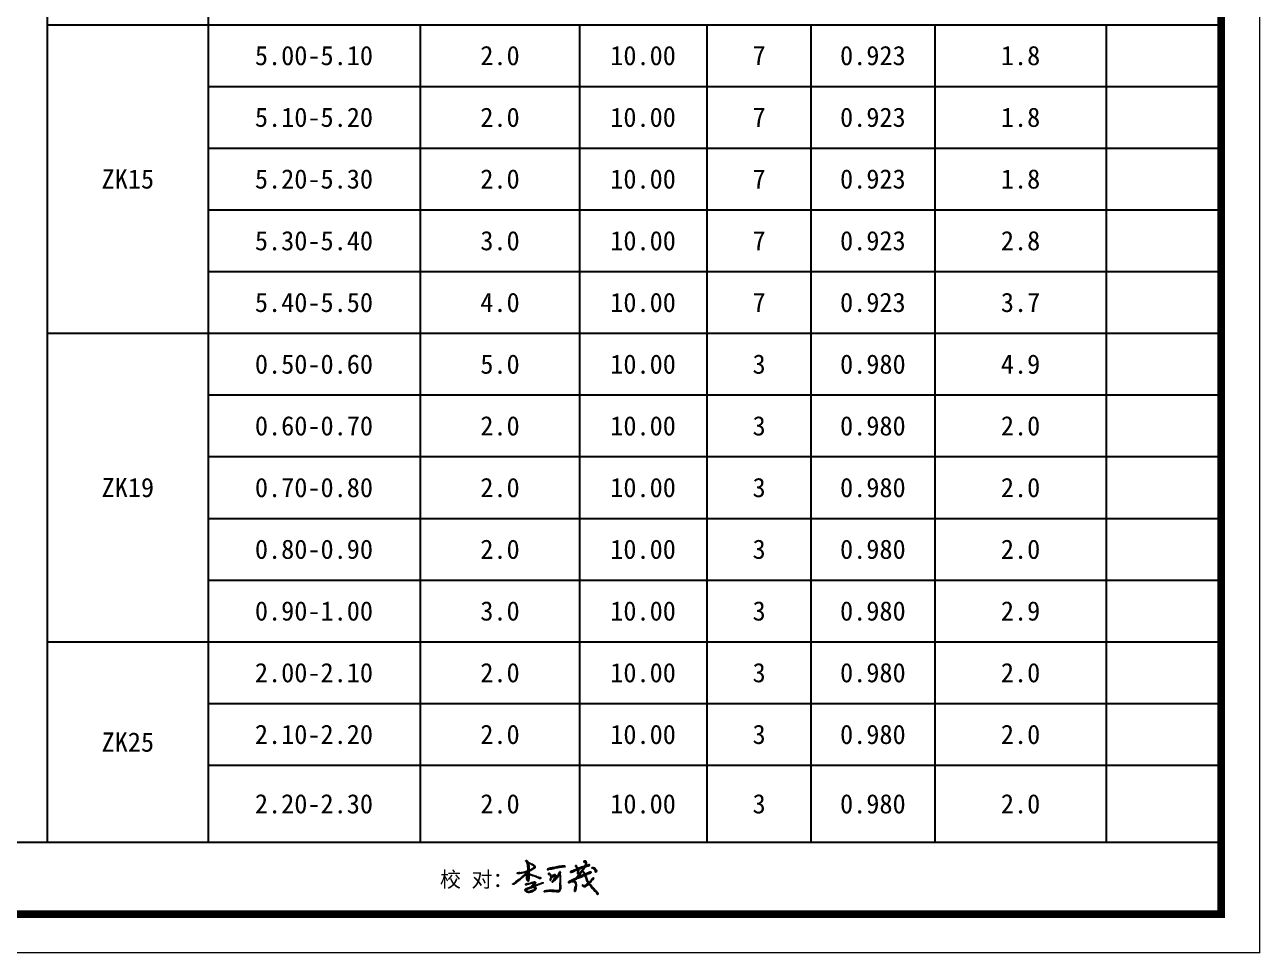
# Model space of a CAD drawing. Header units: millimetres. Extents: x 1134 to 2045, y 653 to 863.
# Drawn here: x 1270.7 to 1430.8, y 652.8 to 773.2 of the extents above; entities that cross this region are included whole.
import ezdxf

# ---------------------------------------------------------------- set-up
doc = ezdxf.new("R2010")
doc.units = ezdxf.units.MM
doc.layers.add('不打印', color=7, linetype='Continuous', plot=False)
doc.styles.add('成果图模板', font='simfang_0.ttf')
doc.styles.add('成果表转DWG表体', font='simfang_0.ttf', dxfattribs={"height": 2.5})

# ---------------------------------------------------------------- blocks, each defined once
blk = doc.blocks.new('动探试验统计表图框模板（昇龙3）.dwg', base_point=(5, 185))
h = blk.add_hatch(color=256)
edge = h.paths.add_edge_path()
edge.add_spline(control_points=[(201.07, 10.4), (201.04, 10.39), (201, 10.37), (200.93, 10.34), (200.87, 10.33), (200.8, 10.38), (200.8, 10.28), (200.92, 10.27), (201.08, 10.28), (201.35, 10.32), (201.62, 10.37), (201.87, 10.44), (202.05, 10.47), (202.13, 10.53), (202.21, 10.56), (202.17, 10.41), (202.22, 10.33), (202.19, 10.24), (202.22, 10.18), (202.15, 10.19), (202.09, 10.16), (202.11, 10.26), (202.11, 10.32), (202.1, 10.39), (202.01, 10.41), (201.9, 10.24), (201.69, 10.09), (201.41, 9.79), (201.02, 9.47), (200.62, 9.24), (200.39, 8.93), (200.25, 8.96), (200.21, 8.89), (200.26, 8.89), (200.31, 8.86), (200.53, 9.07), (200.85, 9.23), (201.24, 9.58), (201.51, 9.83), (201.68, 9.99), (201.77, 10.07), (201.87, 10.05), (201.94, 10.07), (202.03, 10.12), (202.06, 10.04), (202.02, 9.92), (202.03, 9.71), (202.04, 9.52), (202.1, 9.38), (202.15, 9.31), (202.22, 9.28), (202.26, 9.34), (202.26, 9.48), (202.29, 9.69), (202.27, 9.9), (202.29, 10.03), (202.27, 10.13), (202.45, 10.11), (202.65, 10.04), (202.96, 9.93), (203.25, 9.82), (203.43, 9.75), (203.55, 9.71), (203.61, 9.69), (203.64, 9.68), (203.68, 9.67), (203.62, 9.64), (203.65, 9.6), (203.71, 9.63), (203.77, 9.59), (203.81, 9.65), (203.83, 9.69), (203.81, 9.75), (203.74, 9.76), (203.53, 9.75), (203.18, 9.94), (202.77, 10.07), (202.49, 10.16), (202.38, 10.18), (202.33, 10.19), (202.3, 10.18), (202.28, 10.2), (202.3, 10.28), (202.26, 10.38), (202.29, 10.48), (202.28, 10.58), (202.4, 10.6), (202.53, 10.7), (202.74, 10.79), (202.93, 10.91), (203.05, 11.02), (203.07, 11.1), (203.09, 11.17), (203.06, 11.23), (203.01, 11.3), (202.92, 11.35), (202.79, 11.45), (202.61, 11.53), (202.42, 11.58), (202.29, 11.66), (202.19, 11.69), (202.14, 11.77), (202.11, 11.84), (202.07, 11.92), (202.01, 11.92), (201.97, 11.95), (201.93, 11.93), (201.91, 11.88), (201.96, 11.83), (202.04, 11.78), (202.12, 11.55), (202.17, 11.25), (202.21, 10.91), (202.19, 10.74), (202.21, 10.61), (202.06, 10.59), (201.94, 10.52), (201.73, 10.48), (201.55, 10.41), (201.32, 10.4), (201.22, 10.37), (201.07, 10.32), (201.08, 10.36), (201.12, 10.37), (201.08, 10.37), (201.1, 10.4), (201.08, 10.4), (201.07, 10.4)], knot_values=[0, 0, 0, 0, 0.091841, 0.141659, 0.236025, 0.264396, 0.332921, 0.388613, 0.589966, 0.843295, 1.176629, 1.425196, 1.619991, 1.700549, 1.745735, 1.830434, 1.987843, 2.07365, 2.0945, 2.154606, 2.200447, 2.265553, 2.358018, 2.408796, 2.450379, 2.601599, 2.911975, 3.286205, 3.778565, 4.436739, 4.717676, 4.78013, 4.829107, 4.86475, 4.898908, 5.001169, 5.59981, 6.109519, 6.527063, 6.720562, 6.794121, 6.873287, 7.005836, 7.058167, 7.086204, 7.230576, 7.450666, 7.675664, 7.81065, 7.896416, 7.944362, 7.994112, 8.086252, 8.368905, 8.612866, 8.711098, 8.777347, 8.864967, 9.104388, 9.542602, 9.796921, 10.024141, 10.123159, 10.180485, 10.218007, 10.229472, 10.272228, 10.300575, 10.337934, 10.428935, 10.477906, 10.517486, 10.553335, 10.658606, 10.701792, 11.19311, 11.765328, 12.007591, 12.078873, 12.121258, 12.149772, 12.164939, 12.205533, 12.357162, 12.487448, 12.517803, 12.623815, 12.759422, 13.058867, 13.287153, 13.434274, 13.506465, 13.560586, 13.620323, 13.711858, 13.810244, 13.920941, 14.203325, 14.39788, 14.519664, 14.653871, 14.682112, 14.814463, 14.875925, 14.935031, 14.981822, 15.011422, 15.056542, 15.121897, 15.207316, 15.325746, 15.828334, 16.137777, 16.337041, 16.381876, 16.48025, 16.691322, 16.853676, 17.095797, 17.291285, 17.460195, 17.548953, 17.558135, 17.584702, 17.600454, 17.621442, 17.64393, 17.64393, 17.64393, 17.64393], degree=3, periodic=0)
edge = h.paths.add_edge_path(flags=17)
edge.add_spline(control_points=[(202.1, 10.11), (202.11, 10.11), (202.14, 10.13), (202.2, 10.14), (202.22, 10.06), (202.2, 9.96), (202.2, 9.81), (202.2, 9.68), (202.19, 9.57), (202.2, 9.51), (202.2, 9.43), (202.13, 9.49), (202.13, 9.58), (202.11, 9.72), (202.1, 9.87), (202.09, 9.99), (202.1, 10.07), (202.1, 10.1), (202.1, 10.11)], knot_values=[0, 0, 0, 0, 0.048175, 0.096646, 0.133277, 0.245269, 0.410545, 0.566607, 0.662658, 0.729895, 0.780067, 0.821444, 0.928133, 1.053887, 1.246152, 1.372153, 1.432468, 1.467227, 1.467227, 1.467227, 1.467227], degree=3, periodic=0)
edge = h.paths.add_edge_path(flags=16)
edge.add_spline(control_points=[(202.03, 10.28), (202, 10.26), (201.94, 10.21), (201.87, 10.17), (201.84, 10.08), (201.97, 10.15), (202.05, 10.16), (202.06, 10.22), (202.06, 10.26), (202.05, 10.28), (202.04, 10.28), (202.03, 10.28)], knot_values=[0, 0, 0, 0, 0.122444, 0.224424, 0.241494, 0.373737, 0.435027, 0.498564, 0.535398, 0.548255, 0.563469, 0.563469, 0.563469, 0.563469], degree=3, periodic=0)
edge = h.paths.add_edge_path(flags=16)
edge.add_spline(control_points=[(202.21, 11.63), (202.27, 11.6), (202.39, 11.55), (202.58, 11.49), (202.73, 11.4), (202.88, 11.35), (202.96, 11.26), (203.03, 11.19), (203.01, 11.07), (202.87, 10.97), (202.71, 10.86), (202.53, 10.77), (202.41, 10.71), (202.35, 10.68), (202.27, 10.66), (202.32, 10.88), (202.29, 11.05), (202.25, 11.3), (202.24, 11.48), (202.2, 11.57), (202.21, 11.62), (202.21, 11.63)], knot_values=[0, 0, 0, 0, 0.210614, 0.396737, 0.56967, 0.751186, 0.835512, 0.933329, 1.036231, 1.149935, 1.42972, 1.636861, 1.745961, 1.819552, 1.844071, 1.966781, 2.218805, 2.532882, 2.668482, 2.777763, 2.807014, 2.807014, 2.807014, 2.807014], degree=3, periodic=0)
h = blk.add_hatch(color=256)
edge = h.paths.add_edge_path()
edge.add_spline(control_points=[(204.69, 10.84), (204.78, 10.87), (205.03, 10.96), (205.43, 10.97), (205.84, 11.09), (206.22, 11.15), (206.53, 11.21), (206.75, 11.22), (206.88, 11.25), (206.96, 11.23), (206.99, 11.19), (206.97, 11.14), (206.93, 11.17), (206.84, 11.2), (206.6, 11.15), (206.15, 11.1), (205.64, 10.97), (205.17, 10.87), (204.93, 10.85), (204.81, 10.81), (204.81, 10.74), (204.74, 10.79), (204.69, 10.81), (204.69, 10.83), (204.69, 10.84)], knot_values=[0, 0, 0, 0, 0.290269, 0.793501, 1.169193, 1.590262, 1.925832, 2.118423, 2.251298, 2.316807, 2.356663, 2.390092, 2.438876, 2.463965, 2.696927, 3.13659, 3.839325, 4.278123, 4.548172, 4.583694, 4.636624, 4.702134, 4.765161, 4.780271, 4.780271, 4.780271, 4.780271], degree=3, periodic=0)
edge = h.paths.add_edge_path()
edge.add_spline(control_points=[(204.85, 10.26), (204.89, 10.26), (204.97, 10.26), (205.06, 10.18), (205.14, 10.09), (205.18, 9.97), (205.21, 9.89), (205.21, 9.78), (205.31, 9.96), (205.41, 10), (205.54, 10.07), (205.66, 10.1), (205.76, 10.05), (205.8, 9.95), (205.76, 9.83), (205.72, 9.69), (205.64, 9.61), (205.56, 9.39), (205.72, 9.65), (205.83, 9.75), (205.97, 9.91), (206.08, 10.1), (206.18, 10.27), (206.27, 10.39), (206.27, 10.5), (206.33, 10.5), (206.41, 10.48), (206.32, 10.22), (206.44, 9.95), (206.4, 9.57), (206.4, 9.2), (206.4, 8.78), (206.45, 8.37), (206.34, 8.11), (206.29, 7.98), (206.12, 7.93), (205.92, 7.96), (205.64, 7.99), (205.36, 8), (205.03, 8.02), (204.7, 7.99), (204.5, 7.98), (204.18, 7.92), (204.48, 8.02), (204.66, 8.01), (204.94, 8.06), (205.22, 8.07), (205.53, 8.06), (205.81, 8.03), (206.01, 8.03), (206.14, 8.01), (206.21, 8.06), (206.26, 8.11), (206.28, 8.17), (206.3, 8.31), (206.31, 8.58), (206.32, 9.14), (206.36, 9.68), (206.31, 10.1), (206.31, 10.21), (206.28, 10.31), (206.21, 10.05), (206.07, 9.94), (205.92, 9.68), (205.71, 9.49), (205.53, 9.31), (205.42, 9.19), (205.34, 9.14), (205.28, 9.2), (205.39, 9.26), (205.45, 9.37), (205.55, 9.53), (205.63, 9.72), (205.67, 9.85), (205.74, 9.97), (205.65, 10), (205.55, 9.99), (205.43, 9.91), (205.33, 9.83), (205.24, 9.75), (205.2, 9.62), (205.16, 9.52), (205.1, 9.41), (205.01, 9.44), (205.07, 9.57), (205.13, 9.67), (205.13, 9.84), (205.1, 9.97), (205.05, 10.08), (204.99, 10.16), (204.92, 10.17), (204.87, 10.18), (204.81, 10.2), (204.83, 10.24), (204.84, 10.25), (204.85, 10.26)], knot_values=[0, 0, 0, 0, 0.122607, 0.230293, 0.349786, 0.484731, 0.596906, 0.63538, 0.741254, 0.923305, 1.050851, 1.185902, 1.27681, 1.360487, 1.482299, 1.62866, 1.780251, 1.896313, 2.072015, 2.268154, 2.488358, 2.678661, 2.939711, 3.062732, 3.149779, 3.196209, 3.222135, 3.379581, 3.779713, 4.185094, 4.447982, 4.9014, 5.467968, 5.619116, 5.744461, 5.868099, 6.110959, 6.3592, 6.703522, 6.959833, 7.347952, 7.618973, 7.776569, 7.929963, 8.198537, 8.452013, 8.738913, 9.043151, 9.386064, 9.575543, 9.663771, 9.757813, 9.805985, 9.883404, 9.949545, 10.231734, 10.689228, 11.630112, 11.857918, 11.933087, 11.980943, 12.101559, 12.389774, 12.665079, 12.952889, 13.253978, 13.401545, 13.456297, 13.503989, 13.582195, 13.705981, 13.916398, 14.135714, 14.317094, 14.39112, 14.432249, 14.54973, 14.683581, 14.845986, 14.936003, 15.053565, 15.232033, 15.305104, 15.356372, 15.443987, 15.626507, 15.755323, 15.91622, 16.036675, 16.116039, 16.188904, 16.243197, 16.289462, 16.332507, 16.349149, 16.349149, 16.349149, 16.349149], degree=3, periodic=0)
h = blk.add_hatch(color=256)
edge = h.paths.add_edge_path()
edge.add_spline(control_points=[(207.71, 10.51), (207.76, 10.53), (207.9, 10.59), (208.13, 10.69), (208.35, 10.79), (208.48, 10.83), (208.58, 10.85), (208.45, 10.98), (208.45, 11.08), (208.4, 11.18), (208.33, 11.22), (208.37, 11.3), (208.45, 11.27), (208.48, 11.15), (208.57, 11.07), (208.58, 10.85), (208.73, 10.95), (208.86, 10.98), (209.05, 11.03), (209.24, 11.12), (209.4, 11.16), (209.54, 11.22), (209.58, 11.38), (209.65, 11.53), (209.64, 11.66), (209.64, 11.76), (209.56, 11.79), (209.49, 11.78), (209.36, 11.8), (209.5, 11.88), (209.59, 11.9), (209.68, 11.85), (209.75, 11.77), (209.74, 11.66), (209.75, 11.54), (209.7, 11.44), (209.65, 11.33), (209.63, 11.27), (209.6, 11.21), (209.74, 11.29), (209.84, 11.3), (209.98, 11.36), (210.08, 11.37), (210.13, 11.42), (210.19, 11.38), (210.13, 11.3), (209.97, 11.29), (209.81, 11.19), (209.59, 11.2), (209.52, 11), (209.4, 10.85), (209.28, 10.63), (209.13, 10.46), (209, 10.22), (208.83, 10.05), (208.71, 9.9), (208.63, 9.82), (208.58, 9.77), (208.51, 9.7), (208.78, 9.82), (208.9, 9.87), (209.18, 10), (209.33, 10.08), (209.53, 10.13), (209.39, 10.27), (209.37, 10.36), (209.35, 10.48), (209.46, 10.44), (209.46, 10.32), (209.55, 10.25), (209.58, 10.13), (209.73, 10.27), (209.88, 10.31), (210.09, 10.41), (210.23, 10.45), (210.33, 10.46), (210.36, 10.4), (210.3, 10.36), (210.23, 10.33), (210.13, 10.32), (210.07, 10.23), (209.99, 10.29), (209.88, 10.23), (209.77, 10.15), (209.67, 10.13), (209.58, 10.1), (209.67, 9.99), (209.72, 9.85), (209.82, 9.63), (209.87, 9.38), (210, 9.23), (210.03, 9.1), (210.1, 9.07), (210.17, 9.15), (210.25, 9.24), (210.33, 9.39), (210.42, 9.51), (210.51, 9.61), (210.6, 9.62), (210.63, 9.67), (210.69, 9.68), (210.7, 9.6), (210.65, 9.53), (210.52, 9.5), (210.43, 9.34), (210.32, 9.17), (210.21, 9.08), (210.1, 9.01), (210.24, 8.91), (210.3, 8.72), (210.54, 8.49), (210.75, 8.27), (210.93, 8.07), (211.02, 7.92), (211.14, 7.85), (211.24, 7.78), (211.26, 7.68), (211.26, 7.6), (211.19, 7.59), (211.15, 7.62), (211.03, 7.68), (211.2, 7.63), (211.17, 7.7), (211.14, 7.75), (211.07, 7.82), (210.92, 7.91), (210.76, 8.08), (210.59, 8.29), (210.4, 8.49), (210.25, 8.7), (210.1, 8.82), (210.09, 8.93), (210.01, 8.96), (209.95, 8.82), (209.83, 8.75), (209.7, 8.63), (209.54, 8.57), (209.39, 8.6), (209.28, 8.64), (209.25, 8.71), (209.24, 8.8), (209.31, 8.72), (209.36, 8.69), (209.45, 8.63), (209.56, 8.68), (209.67, 8.75), (209.8, 8.84), (209.88, 8.94), (210.03, 9.04), (209.84, 9.19), (209.79, 9.42), (209.7, 9.69), (209.6, 9.88), (209.56, 9.99), (209.47, 10.09), (209.21, 9.85), (208.92, 9.8), (208.59, 9.66), (208.36, 9.53), (208.16, 9.45), (208.07, 9.37), (207.96, 9.35), (208.05, 9.27), (208.19, 9.33), (208.32, 9.2), (208.42, 9.07), (208.44, 8.87), (208.46, 8.66), (208.4, 8.43), (208.4, 8.21), (208.35, 8.07), (208.25, 7.93), (208.17, 8.08), (208.21, 8.24), (208.28, 8.43), (208.28, 8.57), (208.35, 8.66), (208.35, 8.45), (208.28, 8.35), (208.27, 8.21), (208.25, 8.04), (208.36, 8.26), (208.37, 8.39), (208.36, 8.59), (208.39, 8.77), (208.36, 8.95), (208.29, 9.13), (208.18, 9.21), (208.08, 9.23), (208.01, 9.24), (207.91, 9.2), (207.93, 9.31), (207.81, 9.23), (207.7, 9.18), (207.56, 9.13), (207.47, 9.07), (207.38, 9.13), (207.56, 9.28), (207.8, 9.34), (208.11, 9.51), (208.37, 9.66), (208.58, 9.86), (208.79, 10.1), (209.05, 10.41), (209.25, 10.75), (209.39, 10.94), (209.52, 11.11), (209.34, 11.1), (209.19, 10.99), (208.94, 10.91), (208.73, 10.89), (208.62, 10.77), (208.69, 10.7), (208.67, 10.52), (208.73, 10.72), (208.77, 10.59), (208.69, 10.54), (208.73, 10.42), (208.74, 10.3), (208.64, 10.25), (208.55, 10.3), (208.67, 10.41), (208.63, 10.55), (208.6, 10.67), (208.53, 10.81), (208.34, 10.65), (208.15, 10.59), (207.94, 10.52), (207.82, 10.44), (207.7, 10.42), (207.68, 10.49), (207.7, 10.51), (207.71, 10.51)], knot_values=[0, 0, 0, 0, 0.157874, 0.462052, 0.769284, 0.864138, 0.901518, 1.019454, 1.184481, 1.271726, 1.333799, 1.3926, 1.475012, 1.520565, 1.736548, 1.874428, 1.952691, 2.156997, 2.318971, 2.527364, 2.783136, 2.813007, 2.986565, 3.204086, 3.317184, 3.392995, 3.474022, 3.537895, 3.620697, 3.719934, 3.834764, 3.921778, 4.011515, 4.150766, 4.2289, 4.363474, 4.496284, 4.558679, 4.580774, 4.669602, 4.829985, 4.99196, 5.073958, 5.137911, 5.1805, 5.235065, 5.377865, 5.627075, 5.810476, 5.933381, 6.203623, 6.412404, 6.660347, 6.900043, 7.219189, 7.36543, 7.493113, 7.550637, 7.60401, 7.700069, 8.06813, 8.288358, 8.538571, 8.628093, 8.797616, 8.909012, 8.983335, 9.051796, 9.161277, 9.310034, 9.364024, 9.467827, 9.724995, 9.94681, 10.118878, 10.172998, 10.220081, 10.265223, 10.366111, 10.471871, 10.551045, 10.613486, 10.709545, 10.896099, 10.997793, 11.039019, 11.145661, 11.271856, 11.545112, 11.821163, 12.046685, 12.151607, 12.164465, 12.26282, 12.412155, 12.546342, 12.755959, 12.872776, 12.928068, 13.013619, 13.035179, 13.100236, 13.182133, 13.30258, 13.44585, 13.718578, 13.864044, 13.944615, 14.015176, 14.268472, 14.577047, 14.963716, 15.2041, 15.367282, 15.474133, 15.623966, 15.712189, 15.77995, 15.81918, 15.883791, 15.956312, 16.050849, 16.088316, 16.136088, 16.216631, 16.397667, 16.658094, 16.904087, 17.211895, 17.486966, 17.689338, 17.750728, 17.783033, 17.909595, 18.082158, 18.226559, 18.434353, 18.564887, 18.691279, 18.745812, 18.801918, 18.865071, 18.93928, 19.026607, 19.146943, 19.279965, 19.420786, 19.607564, 19.71392, 19.838722, 20.152322, 20.470551, 20.675095, 20.791002, 20.819749, 21.070365, 21.518471, 21.827631, 22.109524, 22.327699, 22.448314, 22.514245, 22.550179, 22.732611, 22.90261, 23.054815, 23.230583, 23.484129, 23.694287, 23.93506, 24.115058, 24.211329, 24.292443, 24.49462, 24.7203, 24.891031, 24.918478, 25.016188, 25.232004, 25.405884, 25.476994, 25.591651, 25.835146, 25.996828, 26.160532, 26.386178, 26.55661, 26.704087, 26.775099, 26.868809, 26.929197, 26.994253, 27.039927, 27.249015, 27.421766, 27.492538, 27.553526, 27.647071, 28.015168, 28.406214, 28.654986, 28.915055, 29.276591, 29.604714, 30.151935, 30.359326, 30.484767, 30.545755, 30.770811, 31.078999, 31.323424, 31.381337, 31.519638, 31.590095, 31.69294, 31.747658, 31.832707, 31.941983, 32.083798, 32.163622, 32.215455, 32.337898, 32.478148, 32.649771, 32.711502, 32.907397, 33.159708, 33.382576, 33.530285, 33.620803, 33.671604, 33.697626, 33.697626, 33.697626, 33.697626], degree=3, periodic=0)
edge = h.paths.add_edge_path(flags=17)
edge.add_spline(control_points=[(210.49, 10.95), (210.53, 10.95), (210.67, 10.98), (210.8, 10.78), (210.96, 10.65), (210.92, 10.45), (211.1, 10.48), (211.02, 10.76), (210.88, 10.87), (210.78, 11.02), (210.65, 11.03), (210.54, 11.06), (210.48, 11.02), (210.46, 10.98), (210.48, 10.96), (210.49, 10.95)], knot_values=[0, 0, 0, 0, 0.116994, 0.400639, 0.602686, 0.74586, 0.79161, 1.039235, 1.29427, 1.403425, 1.534457, 1.670901, 1.724416, 1.74629, 1.794116, 1.794116, 1.794116, 1.794116], degree=3, periodic=0)
h = blk.add_hatch(color=256)
edge = h.paths.add_edge_path(flags=16)
edge.add_spline(control_points=[(202.81, 8.53), (202.77, 8.51), (202.65, 8.46), (202.48, 8.42), (202.33, 8.34), (202.18, 8.32), (202.07, 8.25), (201.97, 8.22), (201.92, 8.17), (201.91, 8.09), (201.99, 8.04), (202.03, 7.97), (202.11, 7.93), (202.22, 7.88), (202.39, 7.91), (202.54, 7.96), (202.73, 8.02), (202.89, 8.11), (203.03, 8.2), (203.09, 8.29), (203.11, 8.36), (203.07, 8.44), (202.96, 8.44), (202.89, 8.51), (202.83, 8.53), (202.81, 8.53)], knot_values=[0, 0, 0, 0, 0.153696, 0.38299, 0.519164, 0.667245, 0.825177, 0.911554, 0.965943, 1.020515, 1.130753, 1.20278, 1.268369, 1.377378, 1.559829, 1.75315, 1.877556, 2.143083, 2.298428, 2.384686, 2.456172, 2.509462, 2.613377, 2.739898, 2.796916, 2.796916, 2.796916, 2.796916], degree=3, periodic=0)
edge = h.paths.add_edge_path()
edge.add_spline(control_points=[(202.06, 8.95), (202.05, 8.94), (202.01, 8.9), (201.94, 8.93), (201.88, 8.88), (201.93, 8.78), (202.15, 8.86), (202.37, 8.9), (202.63, 9), (202.83, 9.06), (202.95, 9.09), (203.05, 9.11), (203.05, 9), (202.91, 8.92), (202.83, 8.77), (202.73, 8.71), (202.69, 8.64), (202.77, 8.58), (202.61, 8.55), (202.48, 8.48), (202.23, 8.41), (202.04, 8.35), (201.91, 8.28), (201.84, 8.22), (201.79, 8.11), (201.9, 8), (202, 7.9), (202.15, 7.82), (202.34, 7.82), (202.56, 7.87), (202.79, 7.95), (202.97, 8.07), (203.11, 8.16), (203.18, 8.27), (203.21, 8.37), (203.15, 8.45), (203.07, 8.52), (202.99, 8.53), (202.9, 8.61), (203.11, 8.62), (203.21, 8.7), (203.36, 8.73), (203.5, 8.8), (203.65, 8.85), (203.79, 8.91), (203.91, 8.95), (204.01, 9.01), (204.08, 9.01), (204.17, 9.08), (204.03, 9.05), (203.97, 9.02), (203.85, 8.99), (203.75, 8.95), (203.64, 8.91), (203.51, 8.86), (203.33, 8.8), (203.17, 8.73), (203.02, 8.7), (202.95, 8.65), (202.88, 8.65), (202.86, 8.6), (202.79, 8.66), (202.89, 8.71), (202.94, 8.79), (203.03, 8.89), (203.1, 8.99), (203.16, 9.09), (203.12, 9.16), (203.04, 9.18), (202.93, 9.15), (202.78, 9.11), (202.6, 9.07), (202.45, 9.02), (202.32, 8.97), (202.2, 8.96), (202.15, 8.91), (202.06, 8.9), (202.08, 8.94), (202.09, 8.96), (202.07, 8.95), (202.06, 8.95)], knot_values=[0, 0, 0, 0, 0.060936, 0.143191, 0.187761, 0.251887, 0.402138, 0.743047, 1.007722, 1.218241, 1.362085, 1.417135, 1.446004, 1.626888, 1.858378, 1.923604, 1.990915, 2.055315, 2.117927, 2.338233, 2.609667, 2.842217, 2.945002, 3.041128, 3.121348, 3.279111, 3.426798, 3.586791, 3.758954, 4.000977, 4.249604, 4.479037, 4.639264, 4.757124, 4.850004, 4.942362, 5.029325, 5.158137, 5.187947, 5.341537, 5.480764, 5.668916, 5.755685, 5.957802, 6.12999, 6.229441, 6.344262, 6.437919, 6.489074, 6.562998, 6.685019, 6.77895, 6.893513, 7.018843, 7.128801, 7.328766, 7.556592, 7.673128, 7.76187, 7.819993, 7.85136, 7.90801, 7.965043, 8.108899, 8.218338, 8.366692, 8.47273, 8.529929, 8.584368, 8.686288, 8.873013, 9.060585, 9.236493, 9.35735, 9.456407, 9.573306, 9.610953, 9.644147, 9.652446, 9.673574, 9.673574, 9.673574, 9.673574], degree=3, periodic=0)
at = {"const_width": 1}
blk.add_lwpolyline([(5, 185), (5, 5), (292, 5), (292, 185), (5, 185), (5, 5)], dxfattribs=at)
for points in [[(201.07, 10.4), (200.99, 10.37), (200.94, 10.35), (200.85, 10.35), (200.82, 10.36), (200.82, 10.29), (200.87, 10.27), (201.07, 10.28), (201.32, 10.31), (201.65, 10.38), (201.89, 10.44), (202.08, 10.49), (202.14, 10.53), (202.19, 10.54), (202.19, 10.46), (202.2, 10.3), (202.2, 10.22), (202.21, 10.2), (202.15, 10.18), (202.11, 10.18), (202.1, 10.24), (202.1, 10.33), (202.09, 10.38), (202.05, 10.4), (201.93, 10.3), (201.71, 10.09), (201.44, 9.83), (201.06, 9.52), (200.54, 9.11), (200.31, 8.95), (200.25, 8.94), (200.23, 8.9), (200.26, 8.88), (200.29, 8.87), (200.38, 8.92), (200.87, 9.27), (201.26, 9.6), (201.57, 9.88), (201.71, 10.01), (201.77, 10.05), (201.85, 10.05), (201.98, 10.09), (202.03, 10.11), (202.04, 10.08), (202.03, 9.94), (202.03, 9.72), (202.06, 9.49), (202.11, 9.37), (202.17, 9.31), (202.21, 9.29), (202.24, 9.33), (202.26, 9.42), (202.28, 9.7), (202.28, 9.94), (202.28, 10.04), (202.29, 10.11), (202.37, 10.12), (202.6, 10.06), (203.02, 9.91), (203.26, 9.82), (203.47, 9.74), (203.56, 9.71), (203.62, 9.69), (203.65, 9.67), (203.66, 9.67), (203.64, 9.64), (203.65, 9.61), (203.69, 9.61), (203.78, 9.62), (203.81, 9.65), (203.83, 9.69), (203.82, 9.72), (203.72, 9.76), (203.68, 9.76), (203.21, 9.91), (202.67, 10.1), (202.44, 10.17), (202.37, 10.18), (202.32, 10.18), (202.3, 10.19), (202.28, 10.2), (202.28, 10.24), (202.28, 10.39), (202.28, 10.52), (202.28, 10.55), (202.38, 10.6), (202.5, 10.67), (202.76, 10.81), (202.95, 10.93), (203.05, 11.04), (203.07, 11.11), (203.08, 11.16), (203.06, 11.22), (203.01, 11.3), (202.93, 11.35), (202.84, 11.41), (202.58, 11.53), (202.4, 11.6), (202.29, 11.66), (202.17, 11.72), (202.16, 11.74), (202.1, 11.86), (202.06, 11.91), (202, 11.93), (201.96, 11.95), (201.93, 11.93), (201.92, 11.89), (201.96, 11.84), (202.02, 11.78), (202.07, 11.68), (202.18, 11.19), (202.2, 10.88), (202.2, 10.68), (202.2, 10.63), (202.11, 10.59), (201.91, 10.52), (201.76, 10.48), (201.52, 10.42), (201.33, 10.39), (201.17, 10.35), (201.08, 10.34), (201.08, 10.35), (201.1, 10.37), (201.09, 10.37), (201.09, 10.39), (201.07, 10.4)], [(202.21, 11.63), (202.4, 11.55), (202.58, 11.48), (202.73, 11.41), (202.9, 11.32), (202.96, 11.26), (203.01, 11.19), (203, 11.08), (202.92, 11), (202.68, 10.85), (202.5, 10.75), (202.4, 10.7), (202.33, 10.68), (202.31, 10.67), (202.3, 10.79), (202.29, 11.05), (202.25, 11.36), (202.23, 11.49), (202.21, 11.6), (202.21, 11.63)], [(204.69, 10.84), (204.97, 10.93), (205.46, 11), (205.83, 11.08), (206.24, 11.16), (206.58, 11.21), (206.77, 11.23), (206.9, 11.24), (206.96, 11.22), (206.98, 11.18), (206.97, 11.15), (206.93, 11.17), (206.9, 11.18), (206.67, 11.17), (206.24, 11.1), (205.55, 10.95), (205.12, 10.87), (204.85, 10.83), (204.82, 10.81), (204.8, 10.76), (204.74, 10.78), (204.69, 10.82), (204.69, 10.84)], [(207.71, 10.51), (207.85, 10.57), (208.13, 10.69), (208.42, 10.81), (208.51, 10.84), (208.54, 10.85), (208.49, 10.95), (208.43, 11.11), (208.38, 11.18), (208.34, 11.23), (208.37, 11.28), (208.45, 11.25), (208.46, 11.21), (208.56, 11.01), (208.61, 10.89), (208.69, 10.92), (208.88, 10.98), (209.03, 11.03), (209.23, 11.11), (209.47, 11.19), (209.5, 11.2), (209.58, 11.35), (209.64, 11.56), (209.64, 11.68), (209.62, 11.75), (209.55, 11.79), (209.49, 11.78), (209.41, 11.8), (209.49, 11.86), (209.6, 11.89), (209.68, 11.85), (209.73, 11.78), (209.75, 11.64), (209.74, 11.56), (209.7, 11.43), (209.64, 11.31), (209.62, 11.26), (209.61, 11.24), (209.7, 11.26), (209.85, 11.31), (210, 11.36), (210.08, 11.38), (210.14, 11.41), (210.17, 11.38), (210.15, 11.33), (210.01, 11.28), (209.78, 11.21), (209.6, 11.16), (209.54, 11.06), (209.39, 10.83), (209.28, 10.65), (209.13, 10.45), (209, 10.25), (208.8, 10.01), (208.7, 9.9), (208.61, 9.8), (208.57, 9.76), (208.54, 9.72), (208.63, 9.75), (208.97, 9.9), (209.17, 9.99), (209.4, 10.09), (209.48, 10.13), (209.4, 10.28), (209.37, 10.39), (209.37, 10.46), (209.43, 10.44), (209.48, 10.34), (209.55, 10.21), (209.58, 10.16), (209.67, 10.21), (209.9, 10.32), (210.11, 10.41), (210.27, 10.45), (210.33, 10.45), (210.35, 10.41), (210.32, 10.37), (210.23, 10.33), (210.13, 10.3), (210.06, 10.25), (210, 10.27), (209.91, 10.24), (209.75, 10.15), (209.65, 10.12), (209.61, 10.1), (209.65, 10), (209.71, 9.89), (209.81, 9.63), (209.9, 9.37), (210.01, 9.18), (210.06, 9.09), (210.07, 9.08), (210.16, 9.13), (210.25, 9.25), (210.32, 9.36), (210.44, 9.54), (210.53, 9.61), (210.59, 9.62), (210.65, 9.67), (210.68, 9.68), (210.69, 9.61), (210.65, 9.54), (210.54, 9.49), (210.45, 9.38), (210.29, 9.16), (210.18, 9.06), (210.12, 9.01), (210.17, 8.95), (210.31, 8.74), (210.52, 8.51), (210.78, 8.23), (210.94, 8.05), (211.04, 7.92), (211.13, 7.86), (211.24, 7.75), (211.26, 7.67), (211.24, 7.6), (211.2, 7.59), (211.14, 7.62), (211.08, 7.66), (211.18, 7.66), (211.17, 7.69), (211.15, 7.74), (211.09, 7.8), (210.95, 7.9), (210.76, 8.09), (210.6, 8.27), (210.4, 8.5), (210.22, 8.71), (210.1, 8.87), (210.07, 8.93), (210.04, 8.94), (209.96, 8.85), (209.83, 8.74), (209.71, 8.65), (209.52, 8.58), (209.39, 8.61), (209.27, 8.66), (209.25, 8.71), (209.25, 8.77), (209.3, 8.73), (209.36, 8.69), (209.44, 8.65), (209.55, 8.68), (209.67, 8.75), (209.78, 8.83), (209.92, 8.96), (209.99, 9.04), (209.92, 9.14), (209.78, 9.42), (209.68, 9.72), (209.59, 9.91), (209.54, 10.01), (209.52, 10.03), (209.29, 9.94), (208.87, 9.77), (208.59, 9.65), (208.34, 9.52), (208.14, 9.43), (208.04, 9.37), (207.98, 9.34), (208, 9.31), (208.18, 9.3), (208.32, 9.2), (208.41, 9.07), (208.44, 8.9), (208.45, 8.64), (208.41, 8.44), (208.39, 8.2), (208.32, 8.03), (208.25, 7.96), (208.2, 8.03), (208.21, 8.23), (208.27, 8.45), (208.32, 8.61), (208.33, 8.63), (208.35, 8.54), (208.29, 8.33), (208.26, 8.16), (208.26, 8.09), (208.32, 8.18), (208.37, 8.42), (208.37, 8.58), (208.38, 8.75), (208.35, 8.97), (208.27, 9.12), (208.15, 9.21), (208.08, 9.23), (207.99, 9.23), (207.93, 9.22), (207.92, 9.28), (207.87, 9.27), (207.69, 9.18), (207.53, 9.11), (207.46, 9.08), (207.41, 9.12), (207.47, 9.2), (207.8, 9.35), (208.15, 9.53), (208.36, 9.66), (208.55, 9.84), (208.79, 10.11), (209, 10.37), (209.3, 10.82), (209.43, 10.99), (209.48, 11.1), (209.41, 11.1), (209.21, 11.02), (208.92, 10.91), (208.69, 10.83), (208.65, 10.79), (208.67, 10.65), (208.68, 10.58), (208.74, 10.67), (208.76, 10.62), (208.71, 10.54), (208.72, 10.43), (208.7, 10.29), (208.63, 10.27), (208.58, 10.29), (208.63, 10.4), (208.63, 10.54), (208.58, 10.7), (208.55, 10.76), (208.37, 10.69), (208.13, 10.59), (207.93, 10.5), (207.8, 10.44), (207.71, 10.44), (207.69, 10.49), (207.71, 10.51)], [(202.03, 10.28), (201.94, 10.21), (201.86, 10.14), (201.86, 10.12), (201.99, 10.15), (202.04, 10.17), (202.06, 10.23), (202.06, 10.27), (202.05, 10.28), (202.03, 10.28)], [(202.1, 10.11), (202.14, 10.12), (202.19, 10.12), (202.21, 10.09), (202.2, 9.98), (202.2, 9.81), (202.2, 9.66), (202.2, 9.56), (202.2, 9.49), (202.19, 9.44), (202.15, 9.47), (202.13, 9.57), (202.11, 9.7), (202.1, 9.89), (202.09, 10.01), (202.1, 10.07), (202.1, 10.11)], [(204.85, 10.26), (204.97, 10.25), (205.06, 10.19), (205.13, 10.09), (205.18, 9.97), (205.21, 9.86), (205.21, 9.82), (205.28, 9.9), (205.43, 10.01), (205.54, 10.06), (205.68, 10.09), (205.75, 10.04), (205.79, 9.96), (205.76, 9.84), (205.71, 9.7), (205.63, 9.58), (205.59, 9.47), (205.7, 9.61), (205.83, 9.75), (205.97, 9.92), (206.07, 10.08), (206.21, 10.3), (206.27, 10.41), (206.29, 10.5), (206.34, 10.5), (206.37, 10.49), (206.37, 10.33), (206.4, 9.93), (206.4, 9.53), (206.4, 9.27), (206.41, 8.81), (206.39, 8.25), (206.34, 8.1), (206.28, 7.99), (206.16, 7.95), (205.92, 7.95), (205.67, 7.98), (205.33, 8), (205.07, 8.01), (204.69, 7.99), (204.42, 7.96), (204.26, 7.94), (204.4, 7.99), (204.67, 8.02), (204.92, 8.05), (205.21, 8.06), (205.51, 8.06), (205.86, 8.03), (206.05, 8.03), (206.13, 8.02), (206.22, 8.07), (206.25, 8.1), (206.28, 8.18), (206.29, 8.24), (206.31, 8.52), (206.32, 8.98), (206.33, 9.92), (206.31, 10.15), (206.31, 10.22), (206.29, 10.27), (206.23, 10.16), (206.07, 9.92), (205.91, 9.7), (205.71, 9.49), (205.5, 9.27), (205.39, 9.17), (205.34, 9.16), (205.31, 9.19), (205.36, 9.25), (205.44, 9.35), (205.54, 9.53), (205.63, 9.73), (205.7, 9.9), (205.72, 9.97), (205.68, 9.99), (205.56, 9.98), (205.44, 9.92), (205.32, 9.82), (205.26, 9.75), (205.21, 9.64), (205.14, 9.48), (205.09, 9.42), (205.04, 9.44), (205.05, 9.53), (205.12, 9.7), (205.13, 9.83), (205.09, 9.98), (205.04, 10.09), (204.98, 10.15), (204.91, 10.17), (204.86, 10.18), (204.82, 10.2), (204.84, 10.25), (204.85, 10.26)], [(210.49, 10.95), (210.61, 10.95), (210.83, 10.77), (210.93, 10.6), (210.97, 10.46), (211.01, 10.47), (211.01, 10.72), (210.86, 10.92), (210.78, 11), (210.66, 11.03), (210.52, 11.04), (210.48, 11.01), (210.47, 10.99), (210.49, 10.95)], [(202.06, 8.95), (202.01, 8.92), (201.93, 8.91), (201.9, 8.88), (201.92, 8.82), (202.07, 8.83), (202.4, 8.92), (202.65, 9), (202.85, 9.07), (202.99, 9.1), (203.05, 9.09), (203.05, 9.06), (202.94, 8.92), (202.78, 8.75), (202.73, 8.71), (202.71, 8.64), (202.74, 8.59), (202.69, 8.56), (202.48, 8.49), (202.22, 8.4), (202, 8.33), (201.91, 8.28), (201.84, 8.21), (201.81, 8.14), (201.9, 8), (202, 7.91), (202.15, 7.83), (202.32, 7.82), (202.56, 7.87), (202.79, 7.96), (202.98, 8.08), (203.11, 8.18), (203.18, 8.28), (203.19, 8.37), (203.15, 8.45), (203.08, 8.5), (202.96, 8.56), (202.94, 8.58), (203.08, 8.63), (203.21, 8.69), (203.39, 8.75), (203.47, 8.79), (203.65, 8.86), (203.81, 8.92), (203.91, 8.96), (204.01, 9), (204.1, 9.03), (204.14, 9.07), (204.07, 9.06), (203.95, 9.02), (203.86, 8.99), (203.75, 8.95), (203.64, 8.9), (203.53, 8.87), (203.34, 8.8), (203.13, 8.72), (203.02, 8.69), (202.94, 8.66), (202.88, 8.64), (202.86, 8.62), (202.81, 8.65), (202.85, 8.69), (202.95, 8.8), (203.02, 8.88), (203.11, 9), (203.14, 9.1), (203.11, 9.15), (203.06, 9.17), (202.96, 9.16), (202.78, 9.11), (202.6, 9.06), (202.43, 9.01), (202.31, 8.98), (202.22, 8.96), (202.11, 8.91), (202.07, 8.91), (202.08, 8.94), (202.08, 8.95), (202.06, 8.95)], [(202.81, 8.53), (202.67, 8.47), (202.45, 8.4), (202.33, 8.35), (202.19, 8.31), (202.04, 8.24), (201.96, 8.21), (201.93, 8.17), (201.92, 8.11), (201.99, 8.03), (202.04, 7.97), (202.09, 7.94), (202.2, 7.9), (202.38, 7.91), (202.56, 7.97), (202.68, 8.01), (202.92, 8.13), (203.04, 8.23), (203.09, 8.3), (203.1, 8.37), (203.08, 8.42), (202.98, 8.45), (202.87, 8.51), (202.81, 8.53)]]:
    blk.add_spline(points, degree=3)
at = {"layer": '不打印', "const_width": 0.15}
blk.add_lwpolyline([(0, 210), (0, 0), (297, 0), (297, 210), (0, 210)], dxfattribs=at)
at = {"color": 7, "style": '成果图模板'}
blk.add_text('校 对：', height=2, dxfattribs=at).set_placement((190.77, 8.5))

msp = doc.modelspace()

# ---------------------------------------------------------------- linework, layer by layer
at = {"color": 0}
for points in [[(1273.63, 667.2), (1273.63, 821.19)], [(1273.63, 773.19), (1273.63, 821.19)], [(1294.48, 773.19), (1294.48, 821.19)], [(1273.63, 773.19), (1294.48, 773.19)], [(1273.63, 773.19), (1294.48, 773.19)], [(1273.63, 733.19), (1273.63, 773.19)], [(1294.48, 733.19), (1294.48, 773.19)], [(1294.48, 773.19), (1321.97, 773.19)], [(1294.48, 765.19), (1294.48, 773.19)], [(1321.97, 765.19), (1321.97, 773.19)], [(1321.97, 773.19), (1342.58, 773.19)], [(1321.97, 765.19), (1321.97, 773.19)], [(1342.58, 765.19), (1342.58, 773.19)], [(1342.58, 773.19), (1359.08, 773.19)], [(1342.58, 765.19), (1342.58, 773.19)], [(1359.08, 765.19), (1359.08, 773.19)], [(1359.08, 773.19), (1372.59, 773.19)], [(1359.08, 765.19), (1359.08, 773.19)], [(1372.59, 765.19), (1372.59, 773.19)], [(1372.59, 773.19), (1388.63, 773.19)], [(1372.59, 765.19), (1372.59, 773.19)], [(1388.63, 765.19), (1388.63, 773.19)], [(1388.63, 773.19), (1388.63, 773.19)], [(1388.63, 765.19), (1388.63, 773.19)], [(1388.63, 765.19), (1388.63, 773.19)], [(1388.63, 773.19), (1410.85, 773.19)], [(1388.63, 765.19), (1388.63, 773.19)], [(1410.85, 765.19), (1410.85, 773.19)], [(1410.85, 773.19), (1425.74, 773.19)], [(1410.85, 765.19), (1410.85, 773.19)], [(1425.74, 765.19), (1425.74, 773.19)], [(1294.48, 765.19), (1321.97, 765.19)], [(1294.48, 765.19), (1321.97, 765.19)], [(1294.48, 757.19), (1294.48, 765.19)], [(1321.97, 765.19), (1342.58, 765.19)], [(1321.97, 757.19), (1321.97, 765.19)], [(1321.97, 765.19), (1342.58, 765.19)], [(1321.97, 757.19), (1321.97, 765.19)], [(1342.58, 765.19), (1359.08, 765.19)], [(1342.58, 757.19), (1342.58, 765.19)], [(1342.58, 765.19), (1359.08, 765.19)], [(1342.58, 757.19), (1342.58, 765.19)], [(1359.08, 765.19), (1372.59, 765.19)], [(1359.08, 757.19), (1359.08, 765.19)], [(1359.08, 765.19), (1372.59, 765.19)], [(1359.08, 757.19), (1359.08, 765.19)], [(1372.59, 765.19), (1388.63, 765.19)], [(1372.59, 757.19), (1372.59, 765.19)], [(1372.59, 765.19), (1388.63, 765.19)], [(1372.59, 757.19), (1372.59, 765.19)], [(1388.63, 765.19), (1388.63, 765.19)], [(1388.63, 765.19), (1410.85, 765.19)], [(1388.63, 757.19), (1388.63, 765.19)], [(1388.63, 765.19), (1388.63, 765.19)], [(1388.63, 757.19), (1388.63, 765.19)], [(1388.63, 757.19), (1388.63, 765.19)], [(1388.63, 765.19), (1410.85, 765.19)], [(1388.63, 757.19), (1388.63, 765.19)], [(1410.85, 765.19), (1425.74, 765.19)], [(1410.85, 757.19), (1410.85, 765.19)], [(1410.85, 765.19), (1425.74, 765.19)], [(1410.85, 757.19), (1410.85, 765.19)], [(1425.74, 757.19), (1425.74, 765.19)], [(1294.48, 757.19), (1321.97, 757.19)], [(1294.48, 757.19), (1321.97, 757.19)], [(1294.48, 749.19), (1294.48, 757.19)], [(1321.97, 757.19), (1342.58, 757.19)], [(1321.97, 749.19), (1321.97, 757.19)], [(1321.97, 757.19), (1342.58, 757.19)], [(1321.97, 749.19), (1321.97, 757.19)], [(1342.58, 757.19), (1359.08, 757.19)], [(1342.58, 749.19), (1342.58, 757.19)], [(1342.58, 757.19), (1359.08, 757.19)], [(1342.58, 749.19), (1342.58, 757.19)], [(1359.08, 757.19), (1372.59, 757.19)], [(1359.08, 749.19), (1359.08, 757.19)], [(1359.08, 757.19), (1372.59, 757.19)], [(1359.08, 749.19), (1359.08, 757.19)], [(1372.59, 757.19), (1388.63, 757.19)], [(1372.59, 749.19), (1372.59, 757.19)], [(1372.59, 757.19), (1388.63, 757.19)], [(1372.59, 749.19), (1372.59, 757.19)], [(1388.63, 757.19), (1388.63, 757.19)], [(1388.63, 757.19), (1410.85, 757.19)], [(1388.63, 749.19), (1388.63, 757.19)], [(1388.63, 757.19), (1388.63, 757.19)], [(1388.63, 749.19), (1388.63, 757.19)], [(1388.63, 749.19), (1388.63, 757.19)], [(1388.63, 757.19), (1410.85, 757.19)], [(1388.63, 749.19), (1388.63, 757.19)], [(1410.85, 757.19), (1425.74, 757.19)], [(1410.85, 749.19), (1410.85, 757.19)], [(1410.85, 757.19), (1425.74, 757.19)], [(1410.85, 749.19), (1410.85, 757.19)], [(1425.74, 749.19), (1425.74, 757.19)], [(1294.48, 749.19), (1321.97, 749.19)], [(1294.48, 749.19), (1321.97, 749.19)], [(1294.48, 741.19), (1294.48, 749.19)], [(1321.97, 749.19), (1342.58, 749.19)], [(1321.97, 741.19), (1321.97, 749.19)], [(1321.97, 749.19), (1342.58, 749.19)], [(1321.97, 741.19), (1321.97, 749.19)], [(1342.58, 749.19), (1359.08, 749.19)], [(1342.58, 741.19), (1342.58, 749.19)], [(1342.58, 749.19), (1359.08, 749.19)], [(1342.58, 741.19), (1342.58, 749.19)], [(1359.08, 749.19), (1372.59, 749.19)], [(1359.08, 741.19), (1359.08, 749.19)], [(1359.08, 749.19), (1372.59, 749.19)], [(1359.08, 741.19), (1359.08, 749.19)], [(1372.59, 749.19), (1388.63, 749.19)], [(1372.59, 741.19), (1372.59, 749.19)], [(1372.59, 749.19), (1388.63, 749.19)], [(1372.59, 741.19), (1372.59, 749.19)], [(1388.63, 749.19), (1388.63, 749.19)], [(1388.63, 749.19), (1410.85, 749.19)], [(1388.63, 741.19), (1388.63, 749.19)], [(1388.63, 749.19), (1388.63, 749.19)], [(1388.63, 741.19), (1388.63, 749.19)], [(1388.63, 741.19), (1388.63, 749.19)], [(1388.63, 749.19), (1410.85, 749.19)], [(1388.63, 741.19), (1388.63, 749.19)], [(1410.85, 749.19), (1425.74, 749.19)], [(1410.85, 741.19), (1410.85, 749.19)], [(1410.85, 749.19), (1425.74, 749.19)], [(1410.85, 741.19), (1410.85, 749.19)], [(1425.74, 741.19), (1425.74, 749.19)], [(1294.48, 741.19), (1321.97, 741.19)], [(1294.48, 741.19), (1321.97, 741.19)], [(1294.48, 733.19), (1294.48, 741.19)], [(1321.97, 741.19), (1342.58, 741.19)], [(1321.97, 733.19), (1321.97, 741.19)], [(1321.97, 741.19), (1342.58, 741.19)], [(1321.97, 733.19), (1321.97, 741.19)], [(1342.58, 741.19), (1359.08, 741.19)], [(1342.58, 733.19), (1342.58, 741.19)], [(1342.58, 741.19), (1359.08, 741.19)], [(1342.58, 733.19), (1342.58, 741.19)], [(1359.08, 741.19), (1372.59, 741.19)], [(1359.08, 733.19), (1359.08, 741.19)], [(1359.08, 741.19), (1372.59, 741.19)], [(1359.08, 733.19), (1359.08, 741.19)], [(1372.59, 741.19), (1388.63, 741.19)], [(1372.59, 733.19), (1372.59, 741.19)], [(1372.59, 741.19), (1388.63, 741.19)], [(1372.59, 733.19), (1372.59, 741.19)], [(1388.63, 741.19), (1388.63, 741.19)], [(1388.63, 741.19), (1410.85, 741.19)], [(1388.63, 733.19), (1388.63, 741.19)], [(1388.63, 741.19), (1388.63, 741.19)], [(1388.63, 733.19), (1388.63, 741.19)], [(1388.63, 733.19), (1388.63, 741.19)], [(1388.63, 741.19), (1410.85, 741.19)], [(1388.63, 733.19), (1388.63, 741.19)], [(1410.85, 741.19), (1425.74, 741.19)], [(1410.85, 733.19), (1410.85, 741.19)], [(1410.85, 741.19), (1425.74, 741.19)], [(1410.85, 733.19), (1410.85, 741.19)], [(1425.74, 733.19), (1425.74, 741.19)], [(1273.63, 733.19), (1294.48, 733.19)], [(1273.63, 733.19), (1294.48, 733.19)], [(1273.63, 693.19), (1273.63, 733.19)], [(1294.48, 733.19), (1321.97, 733.19)], [(1294.48, 693.19), (1294.48, 733.19)], [(1294.48, 733.19), (1321.97, 733.19)], [(1294.48, 725.19), (1294.48, 733.19)], [(1321.97, 733.19), (1342.58, 733.19)], [(1321.97, 725.19), (1321.97, 733.19)], [(1321.97, 733.19), (1342.58, 733.19)], [(1321.97, 725.19), (1321.97, 733.19)], [(1342.58, 733.19), (1359.08, 733.19)], [(1342.58, 725.19), (1342.58, 733.19)], [(1342.58, 733.19), (1359.08, 733.19)], [(1342.58, 725.19), (1342.58, 733.19)], [(1359.08, 733.19), (1372.59, 733.19)], [(1359.08, 725.19), (1359.08, 733.19)], [(1359.08, 733.19), (1372.59, 733.19)], [(1359.08, 725.19), (1359.08, 733.19)], [(1372.59, 733.19), (1388.63, 733.19)], [(1372.59, 725.19), (1372.59, 733.19)], [(1372.59, 733.19), (1388.63, 733.19)], [(1372.59, 725.19), (1372.59, 733.19)], [(1388.63, 733.19), (1388.63, 733.19)], [(1388.63, 733.19), (1410.85, 733.19)], [(1388.63, 725.19), (1388.63, 733.19)], [(1388.63, 733.19), (1388.63, 733.19)], [(1388.63, 725.19), (1388.63, 733.19)], [(1388.63, 725.19), (1388.63, 733.19)], [(1388.63, 733.19), (1410.85, 733.19)], [(1388.63, 725.19), (1388.63, 733.19)], [(1410.85, 733.19), (1425.74, 733.19)], [(1410.85, 725.19), (1410.85, 733.19)], [(1410.85, 733.19), (1425.74, 733.19)], [(1410.85, 725.19), (1410.85, 733.19)], [(1425.74, 725.19), (1425.74, 733.19)], [(1294.48, 725.19), (1321.97, 725.19)], [(1294.48, 725.19), (1321.97, 725.19)], [(1294.48, 717.19), (1294.48, 725.19)], [(1321.97, 725.19), (1342.58, 725.19)], [(1321.97, 717.19), (1321.97, 725.19)], [(1321.97, 725.19), (1342.58, 725.19)], [(1321.97, 717.19), (1321.97, 725.19)], [(1342.58, 725.19), (1359.08, 725.19)], [(1342.58, 717.19), (1342.58, 725.19)], [(1342.58, 725.19), (1359.08, 725.19)], [(1342.58, 717.19), (1342.58, 725.19)], [(1359.08, 725.19), (1372.59, 725.19)], [(1359.08, 717.19), (1359.08, 725.19)], [(1359.08, 725.19), (1372.59, 725.19)], [(1359.08, 717.19), (1359.08, 725.19)], [(1372.59, 725.19), (1388.63, 725.19)], [(1372.59, 717.19), (1372.59, 725.19)], [(1372.59, 725.19), (1388.63, 725.19)], [(1372.59, 717.19), (1372.59, 725.19)], [(1388.63, 725.19), (1388.63, 725.19)], [(1388.63, 725.19), (1410.85, 725.19)], [(1388.63, 717.19), (1388.63, 725.19)], [(1388.63, 725.19), (1388.63, 725.19)], [(1388.63, 717.19), (1388.63, 725.19)], [(1388.63, 717.19), (1388.63, 725.19)], [(1388.63, 725.19), (1410.85, 725.19)], [(1388.63, 717.19), (1388.63, 725.19)], [(1410.85, 725.19), (1425.74, 725.19)], [(1410.85, 717.19), (1410.85, 725.19)], [(1410.85, 725.19), (1425.74, 725.19)], [(1410.85, 717.19), (1410.85, 725.19)], [(1425.74, 717.19), (1425.74, 725.19)], [(1294.48, 717.19), (1321.97, 717.19)], [(1294.48, 717.19), (1321.97, 717.19)], [(1294.48, 709.19), (1294.48, 717.19)], [(1321.97, 717.19), (1342.58, 717.19)], [(1321.97, 709.19), (1321.97, 717.19)], [(1321.97, 717.19), (1342.58, 717.19)], [(1321.97, 709.19), (1321.97, 717.19)], [(1342.58, 717.19), (1359.08, 717.19)], [(1342.58, 709.19), (1342.58, 717.19)], [(1342.58, 717.19), (1359.08, 717.19)], [(1342.58, 709.19), (1342.58, 717.19)], [(1359.08, 717.19), (1372.59, 717.19)], [(1359.08, 709.19), (1359.08, 717.19)], [(1359.08, 717.19), (1372.59, 717.19)], [(1359.08, 709.19), (1359.08, 717.19)], [(1372.59, 717.19), (1388.63, 717.19)], [(1372.59, 709.19), (1372.59, 717.19)], [(1372.59, 717.19), (1388.63, 717.19)], [(1372.59, 709.19), (1372.59, 717.19)], [(1388.63, 717.19), (1388.63, 717.19)], [(1388.63, 717.19), (1410.85, 717.19)], [(1388.63, 709.19), (1388.63, 717.19)], [(1388.63, 717.19), (1388.63, 717.19)], [(1388.63, 709.19), (1388.63, 717.19)], [(1388.63, 709.19), (1388.63, 717.19)], [(1388.63, 717.19), (1410.85, 717.19)], [(1388.63, 709.19), (1388.63, 717.19)], [(1410.85, 717.19), (1425.74, 717.19)], [(1410.85, 709.19), (1410.85, 717.19)], [(1410.85, 717.19), (1425.74, 717.19)], [(1410.85, 709.19), (1410.85, 717.19)], [(1425.74, 709.19), (1425.74, 717.19)], [(1294.48, 709.19), (1321.97, 709.19)], [(1294.48, 709.19), (1321.97, 709.19)], [(1294.48, 701.19), (1294.48, 709.19)], [(1321.97, 709.19), (1342.58, 709.19)], [(1321.97, 701.19), (1321.97, 709.19)], [(1321.97, 709.19), (1342.58, 709.19)], [(1321.97, 701.19), (1321.97, 709.19)], [(1342.58, 709.19), (1359.08, 709.19)], [(1342.58, 701.19), (1342.58, 709.19)], [(1342.58, 709.19), (1359.08, 709.19)], [(1342.58, 701.19), (1342.58, 709.19)], [(1359.08, 709.19), (1372.59, 709.19)], [(1359.08, 701.19), (1359.08, 709.19)], [(1359.08, 709.19), (1372.59, 709.19)], [(1359.08, 701.19), (1359.08, 709.19)], [(1372.59, 709.19), (1388.63, 709.19)], [(1372.59, 701.19), (1372.59, 709.19)], [(1372.59, 709.19), (1388.63, 709.19)], [(1372.59, 701.19), (1372.59, 709.19)], [(1388.63, 709.19), (1388.63, 709.19)], [(1388.63, 709.19), (1410.85, 709.19)], [(1388.63, 701.19), (1388.63, 709.19)], [(1388.63, 709.19), (1388.63, 709.19)], [(1388.63, 701.19), (1388.63, 709.19)], [(1388.63, 701.19), (1388.63, 709.19)], [(1388.63, 709.19), (1410.85, 709.19)], [(1388.63, 701.19), (1388.63, 709.19)], [(1410.85, 709.19), (1425.74, 709.19)], [(1410.85, 701.19), (1410.85, 709.19)], [(1410.85, 709.19), (1425.74, 709.19)], [(1410.85, 701.19), (1410.85, 709.19)], [(1425.74, 701.19), (1425.74, 709.19)], [(1294.48, 701.19), (1321.97, 701.19)], [(1294.48, 701.19), (1321.97, 701.19)], [(1294.48, 693.19), (1294.48, 701.19)], [(1321.97, 701.19), (1342.58, 701.19)], [(1321.97, 693.19), (1321.97, 701.19)], [(1321.97, 701.19), (1342.58, 701.19)], [(1321.97, 693.19), (1321.97, 701.19)], [(1342.58, 701.19), (1359.08, 701.19)], [(1342.58, 693.19), (1342.58, 701.19)], [(1342.58, 701.19), (1359.08, 701.19)], [(1342.58, 693.19), (1342.58, 701.19)], [(1359.08, 701.19), (1372.59, 701.19)], [(1359.08, 693.19), (1359.08, 701.19)], [(1359.08, 701.19), (1372.59, 701.19)], [(1359.08, 693.19), (1359.08, 701.19)], [(1372.59, 701.19), (1388.63, 701.19)], [(1372.59, 693.19), (1372.59, 701.19)], [(1372.59, 701.19), (1388.63, 701.19)], [(1372.59, 693.19), (1372.59, 701.19)], [(1388.63, 701.19), (1388.63, 701.19)], [(1388.63, 701.19), (1410.85, 701.19)], [(1388.63, 693.19), (1388.63, 701.19)], [(1388.63, 701.19), (1388.63, 701.19)], [(1388.63, 693.19), (1388.63, 701.19)], [(1388.63, 693.19), (1388.63, 701.19)], [(1388.63, 701.19), (1410.85, 701.19)], [(1388.63, 693.19), (1388.63, 701.19)], [(1410.85, 701.19), (1425.74, 701.19)], [(1410.85, 693.19), (1410.85, 701.19)], [(1410.85, 701.19), (1425.74, 701.19)], [(1410.85, 693.19), (1410.85, 701.19)], [(1425.74, 693.19), (1425.74, 701.19)], [(1273.63, 693.19), (1294.48, 693.19)], [(1273.63, 693.19), (1294.48, 693.19)], [(1273.63, 667.2), (1273.63, 693.19)], [(1294.48, 693.19), (1321.97, 693.19)], [(1294.48, 667.2), (1294.48, 693.19)], [(1294.48, 693.19), (1321.97, 693.19)], [(1294.48, 685.19), (1294.48, 693.19)], [(1321.97, 693.19), (1342.58, 693.19)], [(1321.97, 685.19), (1321.97, 693.19)], [(1321.97, 693.19), (1342.58, 693.19)], [(1321.97, 685.19), (1321.97, 693.19)], [(1342.58, 693.19), (1359.08, 693.19)], [(1342.58, 685.19), (1342.58, 693.19)], [(1342.58, 693.19), (1359.08, 693.19)], [(1342.58, 685.19), (1342.58, 693.19)], [(1359.08, 693.19), (1372.59, 693.19)], [(1359.08, 685.19), (1359.08, 693.19)], [(1359.08, 693.19), (1372.59, 693.19)], [(1359.08, 685.19), (1359.08, 693.19)], [(1372.59, 693.19), (1388.63, 693.19)], [(1372.59, 685.19), (1372.59, 693.19)], [(1372.59, 693.19), (1388.63, 693.19)], [(1372.59, 685.19), (1372.59, 693.19)], [(1388.63, 693.19), (1388.63, 693.19)], [(1388.63, 693.19), (1410.85, 693.19)], [(1388.63, 685.19), (1388.63, 693.19)], [(1388.63, 693.19), (1388.63, 693.19)], [(1388.63, 685.19), (1388.63, 693.19)], [(1388.63, 685.19), (1388.63, 693.19)], [(1388.63, 693.19), (1410.85, 693.19)], [(1388.63, 685.19), (1388.63, 693.19)], [(1410.85, 693.19), (1425.74, 693.19)], [(1410.85, 685.19), (1410.85, 693.19)], [(1410.85, 693.19), (1425.74, 693.19)], [(1410.85, 685.19), (1410.85, 693.19)], [(1425.74, 685.19), (1425.74, 693.19)], [(1294.48, 685.19), (1321.97, 685.19)], [(1294.48, 685.19), (1321.97, 685.19)], [(1294.48, 677.19), (1294.48, 685.19)], [(1321.97, 685.19), (1342.58, 685.19)], [(1321.97, 677.19), (1321.97, 685.19)], [(1321.97, 685.19), (1342.58, 685.19)], [(1321.97, 677.19), (1321.97, 685.19)], [(1342.58, 685.19), (1359.08, 685.19)], [(1342.58, 677.19), (1342.58, 685.19)], [(1342.58, 685.19), (1359.08, 685.19)], [(1342.58, 677.19), (1342.58, 685.19)], [(1359.08, 685.19), (1372.59, 685.19)], [(1359.08, 677.19), (1359.08, 685.19)], [(1359.08, 685.19), (1372.59, 685.19)], [(1359.08, 677.19), (1359.08, 685.19)], [(1372.59, 685.19), (1388.63, 685.19)], [(1372.59, 677.19), (1372.59, 685.19)], [(1372.59, 685.19), (1388.63, 685.19)], [(1372.59, 677.19), (1372.59, 685.19)], [(1388.63, 685.19), (1388.63, 685.19)], [(1388.63, 685.19), (1410.85, 685.19)], [(1388.63, 677.19), (1388.63, 685.19)], [(1388.63, 685.19), (1388.63, 685.19)], [(1388.63, 677.19), (1388.63, 685.19)], [(1388.63, 677.19), (1388.63, 685.19)], [(1388.63, 685.19), (1410.85, 685.19)], [(1388.63, 677.19), (1388.63, 685.19)], [(1410.85, 685.19), (1425.74, 685.19)], [(1410.85, 677.19), (1410.85, 685.19)], [(1410.85, 685.19), (1425.74, 685.19)], [(1410.85, 677.19), (1410.85, 685.19)], [(1425.74, 677.19), (1425.74, 685.19)], [(1294.48, 677.19), (1321.97, 677.19)], [(1294.48, 677.19), (1321.97, 677.19)], [(1294.48, 667.2), (1294.48, 677.19)], [(1321.97, 677.19), (1342.58, 677.19)], [(1321.97, 667.2), (1321.97, 677.19)], [(1321.97, 677.19), (1342.58, 677.19)], [(1321.97, 667.2), (1321.97, 677.19)], [(1342.58, 677.19), (1359.08, 677.19)], [(1342.58, 667.2), (1342.58, 677.19)], [(1342.58, 677.19), (1359.08, 677.19)], [(1342.58, 667.2), (1342.58, 677.19)], [(1359.08, 677.19), (1372.59, 677.19)], [(1359.08, 667.2), (1359.08, 677.19)], [(1359.08, 677.19), (1372.59, 677.19)], [(1359.08, 667.2), (1359.08, 677.19)], [(1372.59, 677.19), (1388.63, 677.19)], [(1372.59, 667.2), (1372.59, 677.19)], [(1372.59, 677.19), (1388.63, 677.19)], [(1372.59, 667.2), (1372.59, 677.19)], [(1388.63, 677.19), (1388.63, 677.19)], [(1388.63, 677.19), (1410.85, 677.19)], [(1388.63, 667.2), (1388.63, 677.19)], [(1388.63, 677.19), (1388.63, 677.19)], [(1388.63, 667.2), (1388.63, 677.19)], [(1388.63, 667.2), (1388.63, 677.19)], [(1388.63, 677.19), (1410.85, 677.19)], [(1388.63, 667.2), (1388.63, 677.19)], [(1410.85, 677.19), (1425.74, 677.19)], [(1410.85, 667.2), (1410.85, 677.19)], [(1410.85, 677.19), (1425.74, 677.19)], [(1410.85, 667.2), (1410.85, 677.19)], [(1425.74, 667.2), (1425.74, 677.19)], [(1233.08, 667.2), (1273.63, 667.2)], [(1273.63, 667.2), (1294.48, 667.2)], [(1294.48, 667.2), (1321.97, 667.2)], [(1321.97, 667.2), (1342.58, 667.2)], [(1342.58, 667.2), (1359.08, 667.2)], [(1359.08, 667.2), (1372.59, 667.2)], [(1372.59, 667.2), (1388.63, 667.2)], [(1388.63, 667.2), (1388.63, 667.2)], [(1388.63, 667.2), (1410.85, 667.2)], [(1410.85, 667.2), (1425.74, 667.2)]]:
    msp.add_lwpolyline(points, dxfattribs=at)

# ---------------------------------------------------------------- block references
msp.add_blockref('动探试验统计表图框模板（昇龙3）.dwg', (1138.7, 837.88))

# ---------------------------------------------------------------- texts
at = {"color": 0, "style": '成果表转DWG表体'}
for s, p in [('5.00-5.10', (1300.49, 767.94)), ('2.0', (1329.7, 767.94)), ('10.00', (1346.54, 767.94)), ('7', (1364.98, 767.94)), ('0.923', (1376.32, 767.94)), ('1.8', (1397.16, 767.94)), ('5.10-5.20', (1300.49, 759.94)), ('2.0', (1329.7, 759.94)), ('10.00', (1346.54, 759.94)), ('7', (1364.98, 759.94)), ('0.923', (1376.32, 759.94)), ('1.8', (1397.16, 759.94)), ('ZK15', (1280.62, 751.94)), ('5.20-5.30', (1300.49, 751.94)), ('2.0', (1329.7, 751.94)), ('10.00', (1346.54, 751.94)), ('7', (1364.98, 751.94)), ('0.923', (1376.32, 751.94)), ('1.8', (1397.16, 751.94)), ('5.30-5.40', (1300.49, 743.94)), ('3.0', (1329.7, 743.94)), ('10.00', (1346.54, 743.94)), ('7', (1364.98, 743.94)), ('0.923', (1376.32, 743.94)), ('2.8', (1397.16, 743.94)), ('5.40-5.50', (1300.49, 735.94)), ('4.0', (1329.7, 735.94)), ('10.00', (1346.54, 735.94)), ('7', (1364.98, 735.94)), ('0.923', (1376.32, 735.94)), ('3.7', (1397.16, 735.94)), ('0.50-0.60', (1300.49, 727.94)), ('5.0', (1329.7, 727.94)), ('10.00', (1346.54, 727.94)), ('3', (1364.98, 727.94)), ('0.980', (1376.32, 727.94)), ('4.9', (1397.16, 727.94)), ('0.60-0.70', (1300.49, 719.94)), ('2.0', (1329.7, 719.94)), ('10.00', (1346.54, 719.94)), ('3', (1364.98, 719.94)), ('0.980', (1376.32, 719.94)), ('2.0', (1397.16, 719.94)), ('ZK19', (1280.62, 711.94)), ('0.70-0.80', (1300.49, 711.94)), ('2.0', (1329.7, 711.94)), ('10.00', (1346.54, 711.94)), ('3', (1364.98, 711.94)), ('0.980', (1376.32, 711.94)), ('2.0', (1397.16, 711.94)), ('0.80-0.90', (1300.49, 703.94)), ('2.0', (1329.7, 703.94)), ('10.00', (1346.54, 703.94)), ('3', (1364.98, 703.94)), ('0.980', (1376.32, 703.94)), ('2.0', (1397.16, 703.94)), ('0.90-1.00', (1300.49, 695.94)), ('3.0', (1329.7, 695.94)), ('10.00', (1346.54, 695.94)), ('3', (1364.98, 695.94)), ('0.980', (1376.32, 695.94)), ('2.9', (1397.16, 695.94)), ('2.00-2.10', (1300.49, 687.94)), ('2.0', (1329.7, 687.94)), ('10.00', (1346.54, 687.94)), ('3', (1364.98, 687.94)), ('0.980', (1376.32, 687.94)), ('2.0', (1397.16, 687.94)), ('2.10-2.20', (1300.49, 679.94)), ('2.0', (1329.7, 679.94)), ('10.00', (1346.54, 679.94)), ('3', (1364.98, 679.94)), ('0.980', (1376.32, 679.94)), ('2.0', (1397.16, 679.94)), ('ZK25', (1280.62, 678.94)), ('2.20-2.30', (1300.49, 670.94)), ('2.0', (1329.7, 670.94)), ('10.00', (1346.54, 670.94)), ('3', (1364.98, 670.94)), ('0.980', (1376.32, 670.94)), ('2.0', (1397.16, 670.94))]:
    msp.add_text(s, height=2.5, dxfattribs=at).set_placement(p)

doc.saveas('drawing.dxf')
